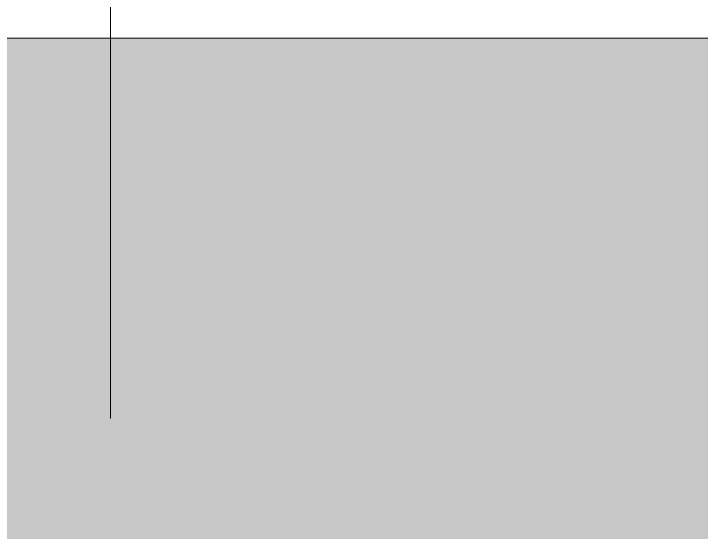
# Model space of a CAD drawing. Header units: inches. Extents: x -4169 to -1846, y 9706 to 12377.
# Drawn here: x -3481.3835 to -3480.9591, y 10708.4845 to 10708.8045 of the extents above; entities that cross this region are included whole.
import ezdxf

# ---------------------------------------------------------------- set-up
doc = ezdxf.new("R2010")
doc.units = ezdxf.units.IN
doc.header["$MEASUREMENT"] = 0
doc.linetypes.add('Grid Line 1_2_', pattern=[0.875, 0.5, -0.125, 0.125, -0.125])
for name, color, linetype, lineweight in [('0-1', 7, 'Continuous', 5), ('A-WALL', 113, 'Continuous', 18), ('I-WALL-2', 2, 'Continuous', 5), ('S-GRID-1', 1, 'Grid Line 1_2_', 9)]:
    doc.layers.add(name, color=color, linetype=linetype, lineweight=lineweight)

# ---------------------------------------------------------------- blocks, each defined once
blk = doc.blocks.new('CTR - 1st Phase - Shell_rvt-1-ENLARGED RCP - 1ST FLOOR PLAN')
at = {"layer": 'S-GRID-1'}
blk.add_line((-3481.32374, 9836.17969), (-3481.32374, 12344.54045), dxfattribs=at)

msp = doc.modelspace()

# ---------------------------------------------------------------- hatches: boundary and pattern name
at = {"layer": 'I-WALL-2'}
msp.add_hatch(color=256, dxfattribs=at).paths.add_polyline_path([(-3479.92374, 10708.1644), (-3479.92374, 10708.7894), (-3498.54874, 10708.7894), (-3498.54874, 10708.1644), (-3481.08638, 10708.1644)], flags=0)

# ---------------------------------------------------------------- linework, layer by layer
at = {"layer": 'A-WALL'}
msp.add_line((-3479.92374, 10708.7894), (-3498.54874, 10708.7894), dxfattribs=at)

# ---------------------------------------------------------------- block references
at = {"layer": '0-1'}
msp.add_blockref('CTR - 1st Phase - Shell_rvt-1-ENLARGED RCP - 1ST FLOOR PLAN', (0, 0), dxfattribs=at)

doc.saveas('drawing.dxf')
